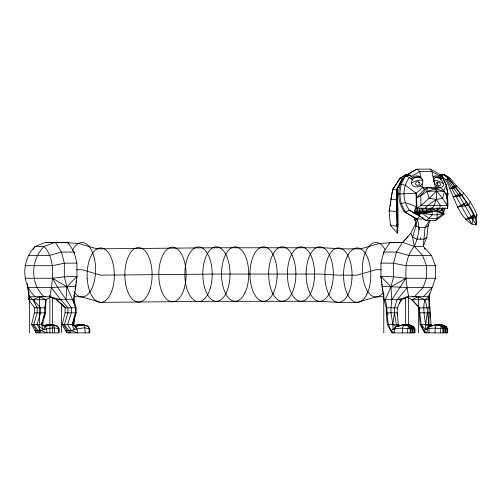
<?xml version="1.0" encoding="UTF-8"?>
<svg xmlns="http://www.w3.org/2000/svg" width="502" height="502" viewBox="0 0 502 502"><rect width="100%" height="100%" fill="white"/><g stroke="black" fill="none" stroke-linecap="round" stroke-linejoin="round"><path stroke-width="0.75" d="M58.527 332.876L58.533 328.879L57.623 326.356L52.334 324.549L44.515 326.451L53.206 324.549L54.216 327.762L54.618 332.876M89.118 332.876L89.124 328.879L88.22 326.356L82.924 324.549L75.105 326.451L83.796 324.549L84.807 327.762L85.208 332.876M397.233 314.365L397.239 307.82L401.355 299.707L408.615 296.726C405.823 280.066 402.209 260.412 414.345 246.394C418.047 237.829 420.67 228.021 417.137 218.979L404.066 211.53C397.653 201.76 396.636 188.639 403.062 178.624M430.045 317.502C430.929 310.01 428.601 302.618 429.21 295.189M417.137 208.393L417.137 214.517L409.287 210.062L405.741 212.29C398.067 201.44 398.067 186.656 405.741 175.807L405.773 174.407L409.174 174.928L405.741 175.807L402.585 179.678L396.549 189.844L396.542 211.549L397.371 233.204L390.43 225.498L389.119 210.884L392.671 189.499L399.824 178.812M447.044 198.817L447.985 193.785L446.372 185.163L442.344 177.513L431.858 171.546L419.766 171.546L409.287 177.513C402.227 187.127 402.227 200.449 409.287 210.062L413.836 213.017L417.67 214.542L425.972 220.61L435.548 220.61L443.85 214.542L443.875 213.369L437.242 211.58L414.545 211.53M25.1 278.265L52.497 278.265L66.898 286.761L72.558 299.707L75.469 307.82L75.469 312.802L72.062 324.556L75.978 326.451L76.982 328.935L77.722 332.876L71.29 330.554L67.638 324.556L71.372 312.802L71.372 307.82L66.051 299.707L66.898 286.761L64.325 276.79L64.325 263.224L61.476 252.06L55.295 242.378L45.663 242.378L35.215 246.394C21.743 259.559 20.896 283.837 35.215 296.726M43.523 325.503L42.538 324.556L45.4 312.802L46.015 299.707L51.16 296.795M443.379 191.174L446.372 185.163L441.672 175.807L439.501 174.928C447.037 172.575 452.346 181.078 456.437 185.897C465.417 193.841 472.369 203.693 476.9 214.787L476.122 224.909L471.98 224.118C459.148 216.55 455.716 201.177 449.597 188.664C447.364 178.348 439.062 173.491 430.277 169.124L417.137 169.124L414.545 170.159L406.689 174.966M402.234 332.876L402.635 327.762L403.639 324.549L409.381 326.356L410.943 328.879L410.943 332.876M434.952 332.876L435.353 327.762L436.363 324.549L442.105 326.356L443.668 328.879L443.668 332.876M415.963 222.894L410.862 233.242L402.591 242.378L396.411 252.06L393.555 263.224L393.555 276.79L390.983 286.761L391.83 299.707L390.995 307.82L390.995 312.802L392.865 324.556L392.972 329.745L395.821 326.451L403.639 324.549L409.381 326.356L409.682 327.618M429.681 293.601L429.059 299.707L411.866 299.707L406.727 296.795M33.17 249.601L35.215 246.394L44.132 246.394L55.295 242.378L68.027 242.522L74.114 252.067L76.925 263.061L76.925 276.426L75.877 286.366L73.719 299.707L76.122 307.82L76.122 312.802L73.173 324.556L74.139 325.503M412.305 296.418L418.404 296.726L424.874 299.707C427.817 308.241 428.181 317.578 428.545 326.451L425.709 329.745C425.746 319.68 422.088 309.753 424.874 299.707L428.984 296.726L435.397 278.265L435.397 265.702L431.425 255.367L423.261 246.394L426.851 237.201L428.206 224.438M423.261 296.726L432.021 287.495L407.298 287.495L397.176 299.707L394.44 307.82L394.44 312.802L392.865 324.556L395.821 326.451L398.036 326.451M389.596 210.131L389.803 208.612M390.117 206.335L390.324 204.816M390.531 203.297L390.838 201.02M427.296 312.802L425.633 324.556L428.545 326.451L430.791 326.451M65.781 307.82L56.525 299.707L49.855 296.726C52.654 280.066 56.268 260.412 44.132 246.394C30.66 259.559 29.813 283.837 44.132 296.726M74.114 296.067L74.327 294.555M74.547 293.049L74.76 291.536M75.087 289.271L75.3 287.759M75.733 284.734L75.52 286.247L75.877 286.366L51.179 287.495L27.911 287.495M76.059 282.469L76.386 280.204M76.599 278.698L76.925 276.426L64.325 276.79L52.497 278.265L57.63 287.295L66.051 299.707M28.168 287.495L29.486 296.726L33.013 299.707L39.482 296.726L46.015 299.707L44.747 307.82L44.747 312.802L41.428 324.556L43.53 329.745L45.387 326.451L42.538 324.556L31.544 324.556L34.406 312.802L34.406 307.82L28.827 299.707L28.168 287.495L27.635 287.295L27.303 283.53M447 198.51L447.809 194.048L446.052 184.385M476.9 214.787L475.57 217.786L465.592 219.355L473.574 215.314L471.98 224.118C462.731 209.71 455.214 194.406 446.849 179.484L448.581 178.172C457.51 190.164 467.487 201.44 473.574 215.314L474.905 215.101M392.915 189.103L390.788 199.313L396.461 199.821L397.559 198.095L397.295 188.664M405.591 325.836L405.861 324.549L406.733 324.549L411.376 326.356L412.939 328.879L412.939 332.876M440.561 325.836L440.825 324.549L441.704 324.549L446.121 326.356L447.684 328.879L447.684 332.876L424.761 332.876L420.08 324.556L419.101 307.82L411.866 299.707L418.404 296.726L418.404 332.876M407.825 325.836L408.107 324.549L408.979 324.549L413.397 326.356L414.959 328.879L414.959 332.876L392.006 332.876L387.312 324.556L386.251 312.802L386.251 307.82L384.168 299.707L382.009 286.366L380.962 276.426L380.962 263.061L383.773 252.067L389.859 242.522L402.591 242.378L414.345 246.394L423.261 246.394L425.056 227.513L429.474 220.29M50.1 296.726L29.486 296.726L28.827 299.707L46.015 299.707M410.134 328.245L410.592 326.356L411.376 326.356L411.678 327.618M442.889 328.245L443.341 326.356L444.126 326.356L445.688 328.879L445.688 332.876M444.885 328.245L445.337 326.356L446.121 326.356L446.805 328.245M82.924 325.202L82.924 324.549L88.22 326.356L89.783 328.879L89.783 332.876L66.854 332.876L62.173 324.556L65.128 312.802L65.128 307.82L56.525 299.707L73.719 299.707M412.136 328.245L412.613 326.356L413.397 326.356L414.075 328.245M444.421 191.431L436.552 191.03L429.128 198.378L420.946 205.506L416.886 208.292L416.654 197.832L424.441 189.216L427.371 187.666L435.661 188.834L444.421 191.431L442.626 198.378L447.257 205.506L447.658 208.292L416.886 208.292L416.353 206.667L416.064 193.176L422.766 187.673L440.041 187.666C447.621 191.839 448.55 200.53 447.658 208.292M444.979 207.715L443.586 213.017L443.85 214.542M439.683 208.292L440.436 205.506L436.32 199.413L436.552 191.03L435.661 188.834L427.02 191.431L420.726 195.724L416.654 197.832L416.064 193.176L405.252 185.163L401.362 184.385L400.038 184.786M429.863 220.378L428.206 225.982L425.056 227.513L419.12 227.513L415.963 225.982L414.545 217.937L404.066 211.53M37.004 324.556L40.649 312.802L40.649 307.82L33.013 299.707L37.204 307.82L37.204 312.802L33.709 324.556L39.796 332.876L40.668 330.554L37.004 324.556L43.53 329.745M42.174 322.353L41.428 324.556L45.387 326.451L46.391 328.935L47.132 332.876L40.668 330.554L34.927 330.554M43.912 317.208L45.4 312.802L34.406 312.802M72.821 322.353L72.062 324.556L74.139 329.745L75.978 326.451M75.105 315.739L76.122 312.802L65.128 312.802M89.124 328.879L84.807 327.762L76.982 328.935L71.29 330.554L70.418 332.876L64.344 324.556L67.927 312.802L67.927 307.82L60.711 299.707L51.179 287.495M420.576 216.808L413.836 213.017L416.353 206.667L405.252 202.413L401.362 203.718L400.038 203.316M395.821 326.451L394.817 328.935L394.076 332.876L391.133 330.554C385.555 321.173 388.253 309.822 385.329 299.707L390.983 286.761L405.974 278.265L435.397 278.265M449.823 177.972L449.328 179.088L445.613 179.678L448.581 178.172L443.065 174.407L441.672 175.807L440.154 175.807M456.437 185.897L455.634 187.717L449.597 188.664L454.429 186.217L456.437 185.897L453.62 188.03L459.355 196.037L476.122 224.909C476.511 213.582 467.82 204.734 462.298 195.573C455.565 189.053 451.8 179.879 443.85 174.64L439.746 175.462M463.478 192.919L462.298 195.573L453.463 196.966L460.529 193.383L456.406 196.502M470.405 201.798L468.868 205.268L457.316 207.088L466.559 202.4L461.169 206.479M438.798 208.104L437.123 211.53L431.224 208.035L422.835 213.162L414.652 213.162M439.068 211.926L442.344 210.062L443.015 208.788M402.253 179.289L396.8 189.449L397.371 233.204L398.08 224.13L397.973 209.296L397.559 198.095L396.134 198.24M402.422 179.484L397.044 189.059L397.766 230.989L396.611 229.966M399.372 303.089L401.355 299.707L384.168 299.707M441.898 176.384L443.065 174.407M390.845 224.852L390.43 225.498L396.837 226.076L398.08 224.13L396.63 224.275M435.548 220.61L436.985 218.408L443.875 213.369L442.344 213.369M432.272 208.292L434.104 205.506L436.32 199.413L442.626 198.378L436.552 191.03L427.02 191.431L427.371 187.666L420.726 195.724L420.946 205.506L447.257 205.506L447.044 195.724L445.538 193.998M447.809 194.048L447.985 193.785L445.18 193.483M391.83 299.707L405.974 278.265L393.555 276.79L380.962 276.426L381.821 282.469M437.06 185.282L435.435 187.673L431.858 171.546L430.277 169.124M440.725 179.892L442.344 177.513L441.672 175.807M419.766 216.023L417.137 218.979L415.963 225.982L412.619 237.201L414.345 246.394L422.508 255.367L426.48 265.702L426.48 278.265L423.104 287.495L414.345 296.726M66.898 286.761L76.925 276.426M402.591 242.378L408.126 236.825M424.868 208.292L427.767 205.506L436.32 199.413L429.128 198.378L427.02 191.431L428.47 191.431M449.246 178.411L448.091 179.289L453.62 188.03M451.612 188.35L454.429 186.217M459.355 196.037L461.708 194.255M465.015 205.876L468.015 203.611M468.918 218.834L473.574 215.314M472.244 218.307L475.156 216.111M426.851 237.201L424.058 239.172L417.162 239.172L412.619 237.201L410.862 233.242M400.866 177.752L405.773 174.407L410.19 175.462M412.644 180.042L409.287 177.513L405.741 175.807L417.137 169.124L419.766 171.546L421.052 178.467M442.237 213.777L443.586 213.017L442.871 208.079M423.456 330.554C431.074 326.306 439.514 329.13 447.684 328.879M390.7 330.554C398.337 326.319 406.777 329.117 414.959 328.879M382.367 286.247L382.009 286.366L407.298 287.495M40.668 330.554C46.661 328.81 53.08 326.808 59.186 328.879L59.186 332.876L36.232 332.876L31.544 324.556M435.661 188.834L440.041 187.666M424.893 219.694L425.972 220.61L429.034 218.408L432.153 214.806L432.153 211.58L417.67 214.542L419.176 214.542M397.176 299.707L408.615 296.726M43.605 325.585L47.872 324.549L50.131 325.064M43.768 325.76L48.744 324.549L48.744 325.202M43.687 326.105L50.087 324.549L52.283 325.064M44.559 326.105L50.959 324.549M74.196 325.585L78.463 324.549L80.722 325.064M74.359 325.76L79.335 324.549M74.309 326.105L80.709 324.549L82.905 325.064M75.181 326.105L81.581 324.549M403.727 325.064L405.861 324.549L410.592 326.356L412.148 328.879L412.148 332.876M404.599 325.064L406.733 324.549M405.974 325.064L408.107 324.549L412.613 326.356L414.175 328.879L414.175 332.876M406.846 325.064L408.979 324.549M437.236 324.549L429.417 326.451L428.909 324.556M436.476 325.064L439.482 324.549L444.126 326.356M437.349 325.064L439.482 324.549M438.692 325.064L440.825 324.549L445.337 326.356L446.899 328.879L446.899 332.876M439.57 325.064L441.704 324.549M443.875 213.369L437.242 214.806L432.153 214.806L422.144 213.369L429.034 218.408L436.985 218.408L437.242 211.58M396.448 209.447L397.973 209.296L396.542 211.549L389.119 210.884M390.048 242.799L379.405 243.451L360.687 248.854L341.962 248.854L323.244 247.775L212.892 247.775L97.2 248.854L78.475 243.451L67.839 242.799M391.566 242.711L394.603 242.522M45.582 296.418L39.482 296.726L39.482 332.876M416.064 193.176L398.425 194.048M383.685 296.594L375.885 296.971L357.16 302.373L338.442 302.373L319.724 301.294L216.418 301.294L100.72 302.373L82.002 296.971L74.202 296.594M76.925 263.061L64.325 263.224L52.497 265.702L25.1 265.702M396.059 210.062L397.496 210.043M396.147 224.796L397.666 224.777M403.144 242.479L389.859 242.522M405.741 175.807L407.26 175.807M429.128 198.378L430.628 198.378M415.21 208.035L416.886 208.035M415.273 210.062L442.344 210.062L443.586 213.017L440.687 213.017M414.1 212.29L429.505 212.29M413.836 213.017L427.158 213.017M422.144 213.369L423.675 213.369M424.096 218.979L417.137 218.979L414.545 217.937L415.355 220.767M28.407 255.367L49.855 255.367L61.476 252.06L74.114 252.067L74.114 253.529M431.425 255.367L408.615 255.367L396.411 252.06L383.773 252.067L383.773 254.263M435.397 265.702L405.974 265.702L393.555 263.224L380.962 263.061M76.542 269.743L82.002 269.743L100.72 275.152L216.418 274.067L319.724 274.067L338.442 275.152L357.16 275.152L375.885 269.743L381.344 269.743M407.787 296.726L428.984 296.726M34.406 307.82L45.4 307.82M65.128 307.82L76.122 307.82M386.251 307.82L397.239 307.82M419.101 307.82L430.088 307.82M386.251 312.802L397.239 312.802L398.312 324.556L399.793 325.98M419.101 312.802L430.088 312.802L431.074 324.556L432.523 325.98M62.173 324.556L73.173 324.556M387.312 324.556L398.312 324.556L400.019 325.691M420.08 324.556L431.074 324.556M442.105 326.356L436.363 324.549L428.545 326.451L427.535 328.935L426.794 332.876L423.889 330.554L421.209 324.556L419.754 312.802L419.754 307.82L411.866 299.707M88.992 328.879L89.783 328.879M65.549 330.554L71.29 330.554M45.663 242.378L68.027 242.522L68.027 243.991M63.277 242.522L66.32 242.711M440.154 212.039L437.123 211.53L437.123 207.797M49.855 296.726L60.711 299.707M78.463 324.549L79.874 325.064M47.872 324.549L49.284 325.064M438.61 324.549L443.341 326.356L444.904 328.879L444.904 332.876M80.709 324.549L82.058 325.064M50.087 324.549L51.436 325.064M52.334 324.549L57.623 326.356L59.186 328.879M397.86 324.869L399.184 325.503M408.164 174.389L411.483 176.258M421.925 217.567L423.268 218.326M33.013 299.707L34.312 300.56M414.545 217.937L416.265 219.217M419.797 185.433L424.441 189.216M380.962 276.426L390.983 286.761M398.488 325.98L397.226 324.556L397.766 325.817M431.243 325.98L429.994 324.556L430.521 325.817M386.898 312.802L388.335 314.44M421.209 324.556L425.709 329.745M402.585 179.678L400.088 177.972L392.671 189.499L396.549 189.844L402.083 179.088L406.965 174.64L400.251 178.172M63.258 324.556L68.636 332.876M32.624 324.556L38.014 332.876M424.403 248.183L425.163 249.375M405.773 174.407L406.94 176.384M440.147 176.258L439.25 174.389M423.889 330.554L424.761 332.876M391.133 330.554L392.006 332.876M66.201 331.132L66.854 332.876M35.579 331.132L36.232 332.876M27.635 287.295L28.325 290.947M422.056 183.832L422.766 187.673M421.912 208.035L422.835 213.162L422.835 208.035M394.44 312.802L396.693 326.451L404.518 324.549L404.518 325.202M382.041 283.981L382.254 285.494M382.58 287.759L382.8 289.271M383.013 290.777L383.227 292.289M383.446 293.802L383.773 296.067M419.12 227.513L419.415 229.847M420.412 237.615L420.607 239.172M440.417 332.876L440.411 328.879L441.321 326.356L442.883 328.879L442.883 332.876M407.693 332.876L407.687 328.879L408.597 326.356L410.159 328.879L410.159 332.876M445.337 326.356L445.337 326.871M442.344 207.765L442.344 210.062M441.672 208.393L441.672 210.733M440.825 324.549L440.825 325.202M431.858 207.765L431.858 212.296M430.277 208.393L430.277 212.29M428.984 295.189L428.984 332.876M426.644 207.797L426.644 212.955M419.766 207.765L419.766 213.789M414.545 210.037L414.545 213.664M413.397 326.356L413.397 327.618M408.615 295.189L408.615 325.183M405.44 297.636L405.44 325.045M383.773 293.802L383.773 332.876M74.114 294.555L74.114 303.114M74.114 318.776L74.114 325.829M61.476 303.647L61.476 332.876M52.446 297.636L52.446 332.876M49.855 295.189L49.855 332.876M29.486 296.726L29.486 332.876M411.433 183.293A13.786 11.32 -17.3 0 1 422.678 180.149M433.766 180.513A13.786 8.628 45.6 0 1 443.379 183.657M74.334 292.239A27.221 13.61 -90 0 0 82.002 296.971A27.221 13.61 90 0 0 95.493 266.192A27.221 13.61 90 0 0 78.475 243.451A27.221 13.61 -90 0 0 72.376 250.498M382.687 293.319A27.221 13.61 -90 0 1 364.828 285.632A27.221 13.61 -90 0 1 366.88 249.331A27.221 13.61 -90 0 1 385.147 249.795M437.004 182.665C437.499 184.391 438.353 182.119 437.004 182.665M418.43 182.508C419.164 184.108 419.86 181.14 418.43 182.508M422.885 180.739L422.471 179.553A5.873 4.825 -17.3 0 0 412.82 179.189A5.873 4.825 -17.3 0 0 415.524 186.869A5.873 4.825 -17.3 0 0 422.885 180.739M433.803 181.109L433.728 179.917A5.873 3.677 45.6 0 1 440.963 179.559A5.873 3.677 45.6 0 1 441.453 187.233A5.873 3.677 45.6 0 1 433.803 181.109M420.77 176.93A6.595 5.271 -11.6 0 0 410.856 178.693A16.679 13.322 -11.6 0 1 420.77 176.93M441.534 178.693A16.679 10.523 40.6 0 0 433.057 176.93A6.595 4.16 40.6 0 1 441.534 178.693M416.867 185.225A2.177 1.782 -17.3 0 0 419.772 182.992A2.177 1.782 -17.3 0 0 416.315 182.176A2.177 1.782 -17.3 0 0 416.867 185.225M437.079 183.832A2.177 1.362 45.6 0 0 440.191 185.407A2.177 1.362 45.6 0 0 438.83 182.251A2.177 1.362 45.6 0 0 437.079 183.832M87.229 278.704A27.221 13.61 90 0 0 100.72 302.373A27.221 13.61 -90 0 0 114.218 271.595A27.221 13.61 -90 0 0 97.2 248.854A27.221 13.61 90 0 0 87.229 278.704M226.038 293.319A27.221 13.61 -90 0 0 219.939 247.775A27.221 13.61 -90 0 0 203.266 281.114A27.221 13.61 -90 0 0 226.038 293.319M244.763 293.319A27.221 13.61 -90 0 0 238.657 247.775A27.221 13.61 -90 0 0 221.991 281.114A27.221 13.61 -90 0 0 244.763 293.319M277.054 277.625A27.221 13.61 -90 0 0 267.083 247.775A27.221 13.61 90 0 0 250.065 270.515A27.221 13.61 90 0 0 263.556 301.294A27.221 13.61 -90 0 0 277.054 277.625M291.907 293.319A27.221 13.61 -90 0 0 285.801 247.775A27.221 13.61 -90 0 0 269.135 281.114A27.221 13.61 -90 0 0 291.907 293.319M314.497 277.625A27.221 13.61 -90 0 0 304.526 247.775A27.221 13.61 90 0 0 287.508 270.515A27.221 13.61 90 0 0 300.999 301.294A27.221 13.61 -90 0 0 314.497 277.625M306.226 270.515A27.221 13.61 90 0 0 319.724 301.294A27.221 13.61 -90 0 0 333.215 277.625A27.221 13.61 -90 0 0 323.244 247.775A27.221 13.61 90 0 0 306.226 270.515M351.94 278.704A27.221 13.61 -90 0 0 341.962 248.854A27.221 13.61 90 0 0 324.945 271.595A27.221 13.61 90 0 0 338.442 302.373A27.221 13.61 -90 0 0 351.94 278.704M366.786 294.398A27.221 13.61 -90 0 0 360.687 248.854A27.221 13.61 -90 0 0 344.014 282.193A27.221 13.61 -90 0 0 366.786 294.398M150.28 288.449A27.284 13.642 -90 0 0 138.483 247.517A27.284 13.642 -90 0 0 126.655 288.424A27.284 13.642 -90 0 0 150.28 288.449M184.265 288.154A27.309 13.654 -90 0 0 172.456 247.172A27.309 13.654 -90 0 0 160.615 288.117A27.309 13.654 -90 0 0 184.265 288.154M210.338 287.991A27.365 13.686 -90 0 0 198.554 246.871A27.365 13.686 -90 0 0 186.637 287.847A27.365 13.686 -90 0 0 210.338 287.991"/></g></svg>
